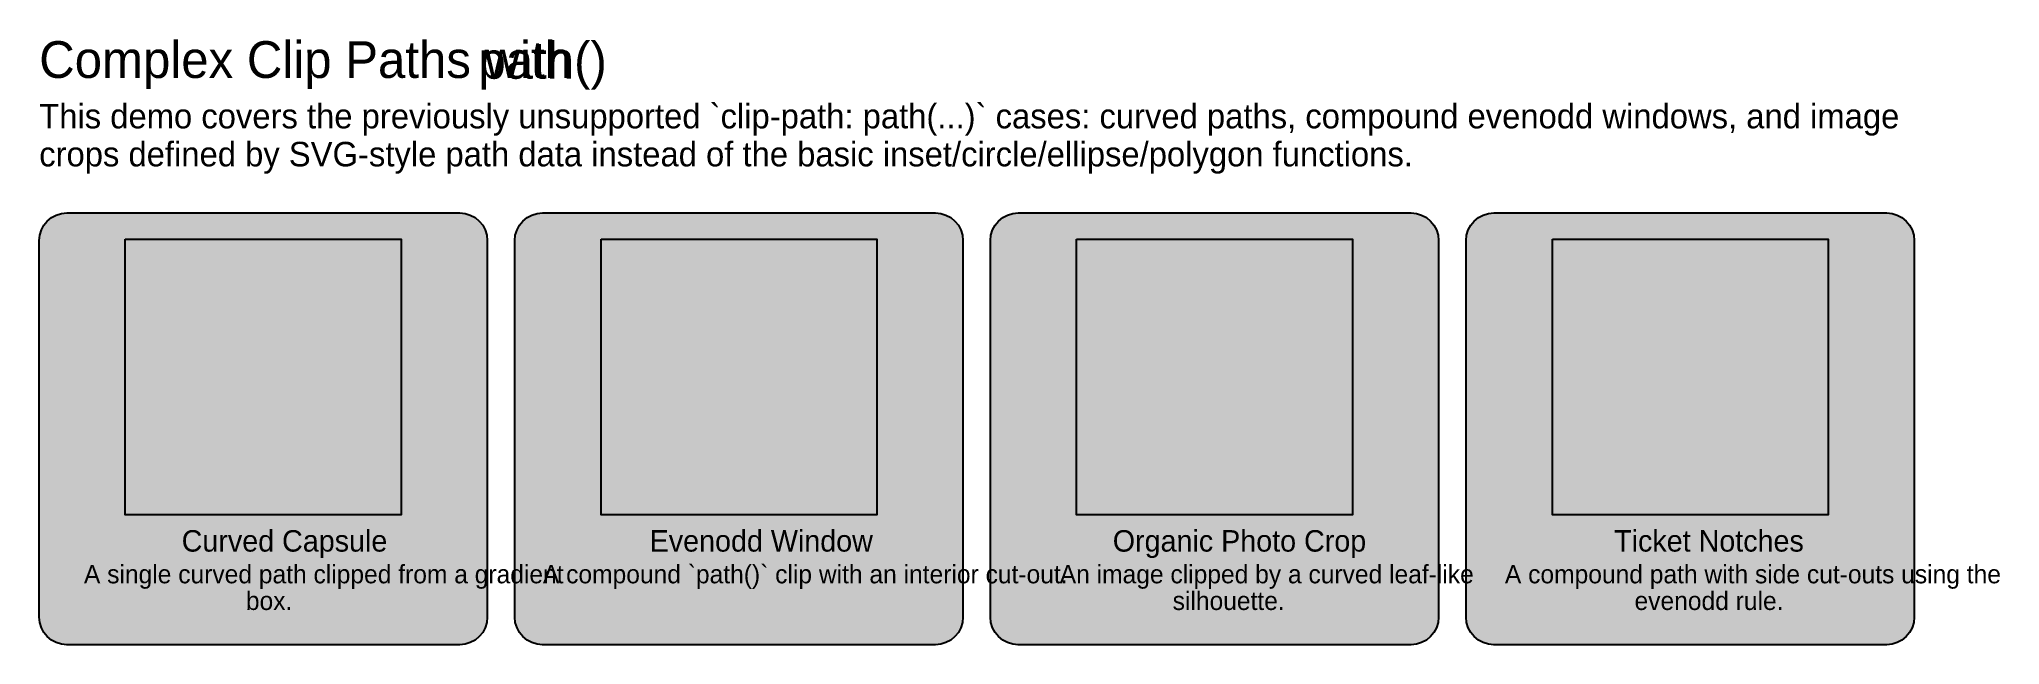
# Model space of a CAD drawing. Extents: x 28 to 1308, y 28 to 423.
import ezdxf

# ---------------------------------------------------------------- set-up
doc = ezdxf.new("R2010")
doc.units = 0

msp = doc.modelspace()

# ---------------------------------------------------------------- hatches: boundary and pattern name
at = {"true_color": 0xffffff}
for points in [[(46, 309.9), (302.5, 309.9), (302.5, 309.9), (306, 309.6), (309.4, 308.5), (312.5, 306.9), (315.2, 304.6), (317.5, 301.9), (319.1, 298.8), (320.2, 295.4), (320.5, 291.9), (320.5, 46.1), (320.5, 46.1), (320.2, 42.6), (319.1, 39.2), (317.5, 36.1), (315.2, 33.4), (312.5, 31.1), (309.4, 29.5), (306, 28.4), (302.5, 28.1), (46, 28.1), (46, 28.1), (42.5, 28.4), (39.1, 29.5), (36, 31.1), (33.3, 33.4), (31, 36.1), (29.4, 39.2), (28.3, 42.6), (28, 46.1), (28, 291.9), (28, 291.9), (28.3, 295.4), (29.4, 298.8), (31, 301.9), (33.3, 304.6), (36, 306.9), (39.1, 308.5), (42.5, 309.6), (46, 309.9)], [(356.5, 309.9), (613, 309.9), (613, 309.9), (616.5, 309.6), (619.9, 308.5), (623, 306.9), (625.7, 304.6), (628, 301.9), (629.6, 298.8), (630.7, 295.4), (631, 291.9), (631, 46.1), (631, 46.1), (630.7, 42.6), (629.6, 39.2), (628, 36.1), (625.7, 33.4), (623, 31.1), (619.9, 29.5), (616.5, 28.4), (613, 28.1), (356.5, 28.1), (356.5, 28.1), (353, 28.4), (349.6, 29.5), (346.5, 31.1), (343.8, 33.4), (341.5, 36.1), (339.9, 39.2), (338.8, 42.6), (338.5, 46.1), (338.5, 291.9), (338.5, 291.9), (338.8, 295.4), (339.9, 298.8), (341.5, 301.9), (343.8, 304.6), (346.5, 306.9), (349.6, 308.5), (353, 309.6), (356.5, 309.9)], [(667, 309.9), (923.5, 309.9), (923.5, 309.9), (927, 309.6), (930.4, 308.5), (933.5, 306.9), (936.2, 304.6), (938.5, 301.9), (940.1, 298.8), (941.2, 295.4), (941.5, 291.9), (941.5, 46.1), (941.5, 46.1), (941.2, 42.6), (940.1, 39.2), (938.5, 36.1), (936.2, 33.4), (933.5, 31.1), (930.4, 29.5), (927, 28.4), (923.5, 28.1), (667, 28.1), (667, 28.1), (663.5, 28.4), (660.1, 29.5), (657, 31.1), (654.3, 33.4), (652, 36.1), (650.4, 39.2), (649.3, 42.6), (649, 46.1), (649, 291.9), (649, 291.9), (649.3, 295.4), (650.4, 298.8), (652, 301.9), (654.3, 304.6), (657, 306.9), (660.1, 308.5), (663.5, 309.6), (667, 309.9)], [(977.5, 309.9), (1234, 309.9), (1234, 309.9), (1237.5, 309.6), (1240.9, 308.5), (1244, 306.9), (1246.7, 304.6), (1249, 301.9), (1250.6, 298.8), (1251.7, 295.4), (1252, 291.9), (1252, 46.1), (1252, 46.1), (1251.7, 42.6), (1250.6, 39.2), (1249, 36.1), (1246.7, 33.4), (1244, 31.1), (1240.9, 29.5), (1237.5, 28.4), (1234, 28.1), (977.5, 28.1), (977.5, 28.1), (974, 28.4), (970.6, 29.5), (967.5, 31.1), (964.8, 33.4), (962.5, 36.1), (960.9, 39.2), (959.8, 42.6), (959.5, 46.1), (959.5, 291.9), (959.5, 291.9), (959.8, 295.4), (960.9, 298.8), (962.5, 301.9), (964.8, 304.6), (967.5, 306.9), (970.6, 308.5), (974, 309.6), (977.5, 309.9)]]:
    msp.add_hatch(color=256, dxfattribs=at).paths.add_polyline_path(points, flags=0)
at = {"true_color": 0x0ea5e9}
msp.add_hatch(color=256, dxfattribs=at).paths.add_polyline_path([(84.2, 292.9), (264.2, 292.9), (264.2, 112.9), (84.2, 112.9)], flags=0)
at = {"true_color": 0xef4444}
msp.add_hatch(color=256, dxfattribs=at).paths.add_polyline_path([(394.8, 292.9), (574.8, 292.9), (574.8, 112.9), (394.8, 112.9)], flags=0)

# ---------------------------------------------------------------- linework, layer by layer
at = {"true_color": 0x132238}
for points in [[(46, 309.9), (302.5, 309.9), (302.5, 309.9), (306, 309.6), (309.4, 308.5), (312.5, 306.9), (315.2, 304.6), (317.5, 301.9), (319.1, 298.8), (320.2, 295.4), (320.5, 291.9), (320.5, 46.1), (320.5, 46.1), (320.2, 42.6), (319.1, 39.2), (317.5, 36.1), (315.2, 33.4), (312.5, 31.1), (309.4, 29.5), (306, 28.4), (302.5, 28.1), (46, 28.1), (46, 28.1), (42.5, 28.4), (39.1, 29.5), (36, 31.1), (33.3, 33.4), (31, 36.1), (29.4, 39.2), (28.3, 42.6), (28, 46.1), (28, 291.9), (28, 291.9), (28.3, 295.4), (29.4, 298.8), (31, 301.9), (33.3, 304.6), (36, 306.9), (39.1, 308.5), (42.5, 309.6), (46, 309.9)], [(356.5, 309.9), (613, 309.9), (613, 309.9), (616.5, 309.6), (619.9, 308.5), (623, 306.9), (625.7, 304.6), (628, 301.9), (629.6, 298.8), (630.7, 295.4), (631, 291.9), (631, 46.1), (631, 46.1), (630.7, 42.6), (629.6, 39.2), (628, 36.1), (625.7, 33.4), (623, 31.1), (619.9, 29.5), (616.5, 28.4), (613, 28.1), (356.5, 28.1), (356.5, 28.1), (353, 28.4), (349.6, 29.5), (346.5, 31.1), (343.8, 33.4), (341.5, 36.1), (339.9, 39.2), (338.8, 42.6), (338.5, 46.1), (338.5, 291.9), (338.5, 291.9), (338.8, 295.4), (339.9, 298.8), (341.5, 301.9), (343.8, 304.6), (346.5, 306.9), (349.6, 308.5), (353, 309.6), (356.5, 309.9)], [(667, 309.9), (923.5, 309.9), (923.5, 309.9), (927, 309.6), (930.4, 308.5), (933.5, 306.9), (936.2, 304.6), (938.5, 301.9), (940.1, 298.8), (941.2, 295.4), (941.5, 291.9), (941.5, 46.1), (941.5, 46.1), (941.2, 42.6), (940.1, 39.2), (938.5, 36.1), (936.2, 33.4), (933.5, 31.1), (930.4, 29.5), (927, 28.4), (923.5, 28.1), (667, 28.1), (667, 28.1), (663.5, 28.4), (660.1, 29.5), (657, 31.1), (654.3, 33.4), (652, 36.1), (650.4, 39.2), (649.3, 42.6), (649, 46.1), (649, 291.9), (649, 291.9), (649.3, 295.4), (650.4, 298.8), (652, 301.9), (654.3, 304.6), (657, 306.9), (660.1, 308.5), (663.5, 309.6), (667, 309.9)], [(977.5, 309.9), (1234, 309.9), (1234, 309.9), (1237.5, 309.6), (1240.9, 308.5), (1244, 306.9), (1246.7, 304.6), (1249, 301.9), (1250.6, 298.8), (1251.7, 295.4), (1252, 291.9), (1252, 46.1), (1252, 46.1), (1251.7, 42.6), (1250.6, 39.2), (1249, 36.1), (1246.7, 33.4), (1244, 31.1), (1240.9, 29.5), (1237.5, 28.4), (1234, 28.1), (977.5, 28.1), (977.5, 28.1), (974, 28.4), (970.6, 29.5), (967.5, 31.1), (964.8, 33.4), (962.5, 36.1), (960.9, 39.2), (959.8, 42.6), (959.5, 46.1), (959.5, 291.9), (959.5, 291.9), (959.8, 295.4), (960.9, 298.8), (962.5, 301.9), (964.8, 304.6), (967.5, 306.9), (970.6, 308.5), (974, 309.6), (977.5, 309.9)], [(84.2, 292.9), (264.2, 292.9), (264.2, 112.9), (84.2, 112.9)], [(394.8, 292.9), (574.8, 292.9), (574.8, 112.9), (394.8, 112.9)], [(705.2, 292.9), (885.2, 292.9), (885.2, 112.9), (705.2, 112.9)], [(1015.8, 292.9), (1195.8, 292.9), (1195.8, 112.9), (1015.8, 112.9)]]:
    msp.add_lwpolyline(points, close=True, dxfattribs=at)

# ---------------------------------------------------------------- texts
for s, height, p in [('Complex Clip Paths with ', 24, (28, 398)), ('path()', 24, (314.7, 397.5)), ('Curved Capsule', 14, (121, 88.9)), ('Evenodd Window', 14, (426.5, 88.9)), ('Organic Photo Crop', 14, (728.8, 88.9)), ('Ticket Notches', 14, (1056.1, 88.9))]:
    msp.add_text(s, height=height, dxfattribs=at).set_placement(p)
at = {"true_color": 0x50657a}
for s, p in [('This demo covers the previously unsupported `clip-path: path(...)` cases: curved paths, compound evenodd windows, and image', (28, 365.1)), ('crops defined by SVG-style path data instead of the basic inset/circle/ellipse/polygon functions.', (28, 340.3))]:
    msp.add_text(s, height=16, dxfattribs=at).set_placement(p)
at = {"true_color": 0x6b7f93}
for s, p in [('A single curved path clipped from a gradient', (57.2, 68.2)), ('A compound `path()` clip with an interior cut-out.', (356.8, 68.2)), ('An image clipped by a curved leaf-like', (694.2, 68.2)), ('A compound path with side cut-outs using the', (984.8, 68.2)), ('box.', (162.9, 50.8)), ('silhouette.', (767.9, 50.8)), ('evenodd rule.', (1069.4, 50.8))]:
    msp.add_text(s, height=12, dxfattribs=at).set_placement(p)

doc.saveas('drawing.dxf')
